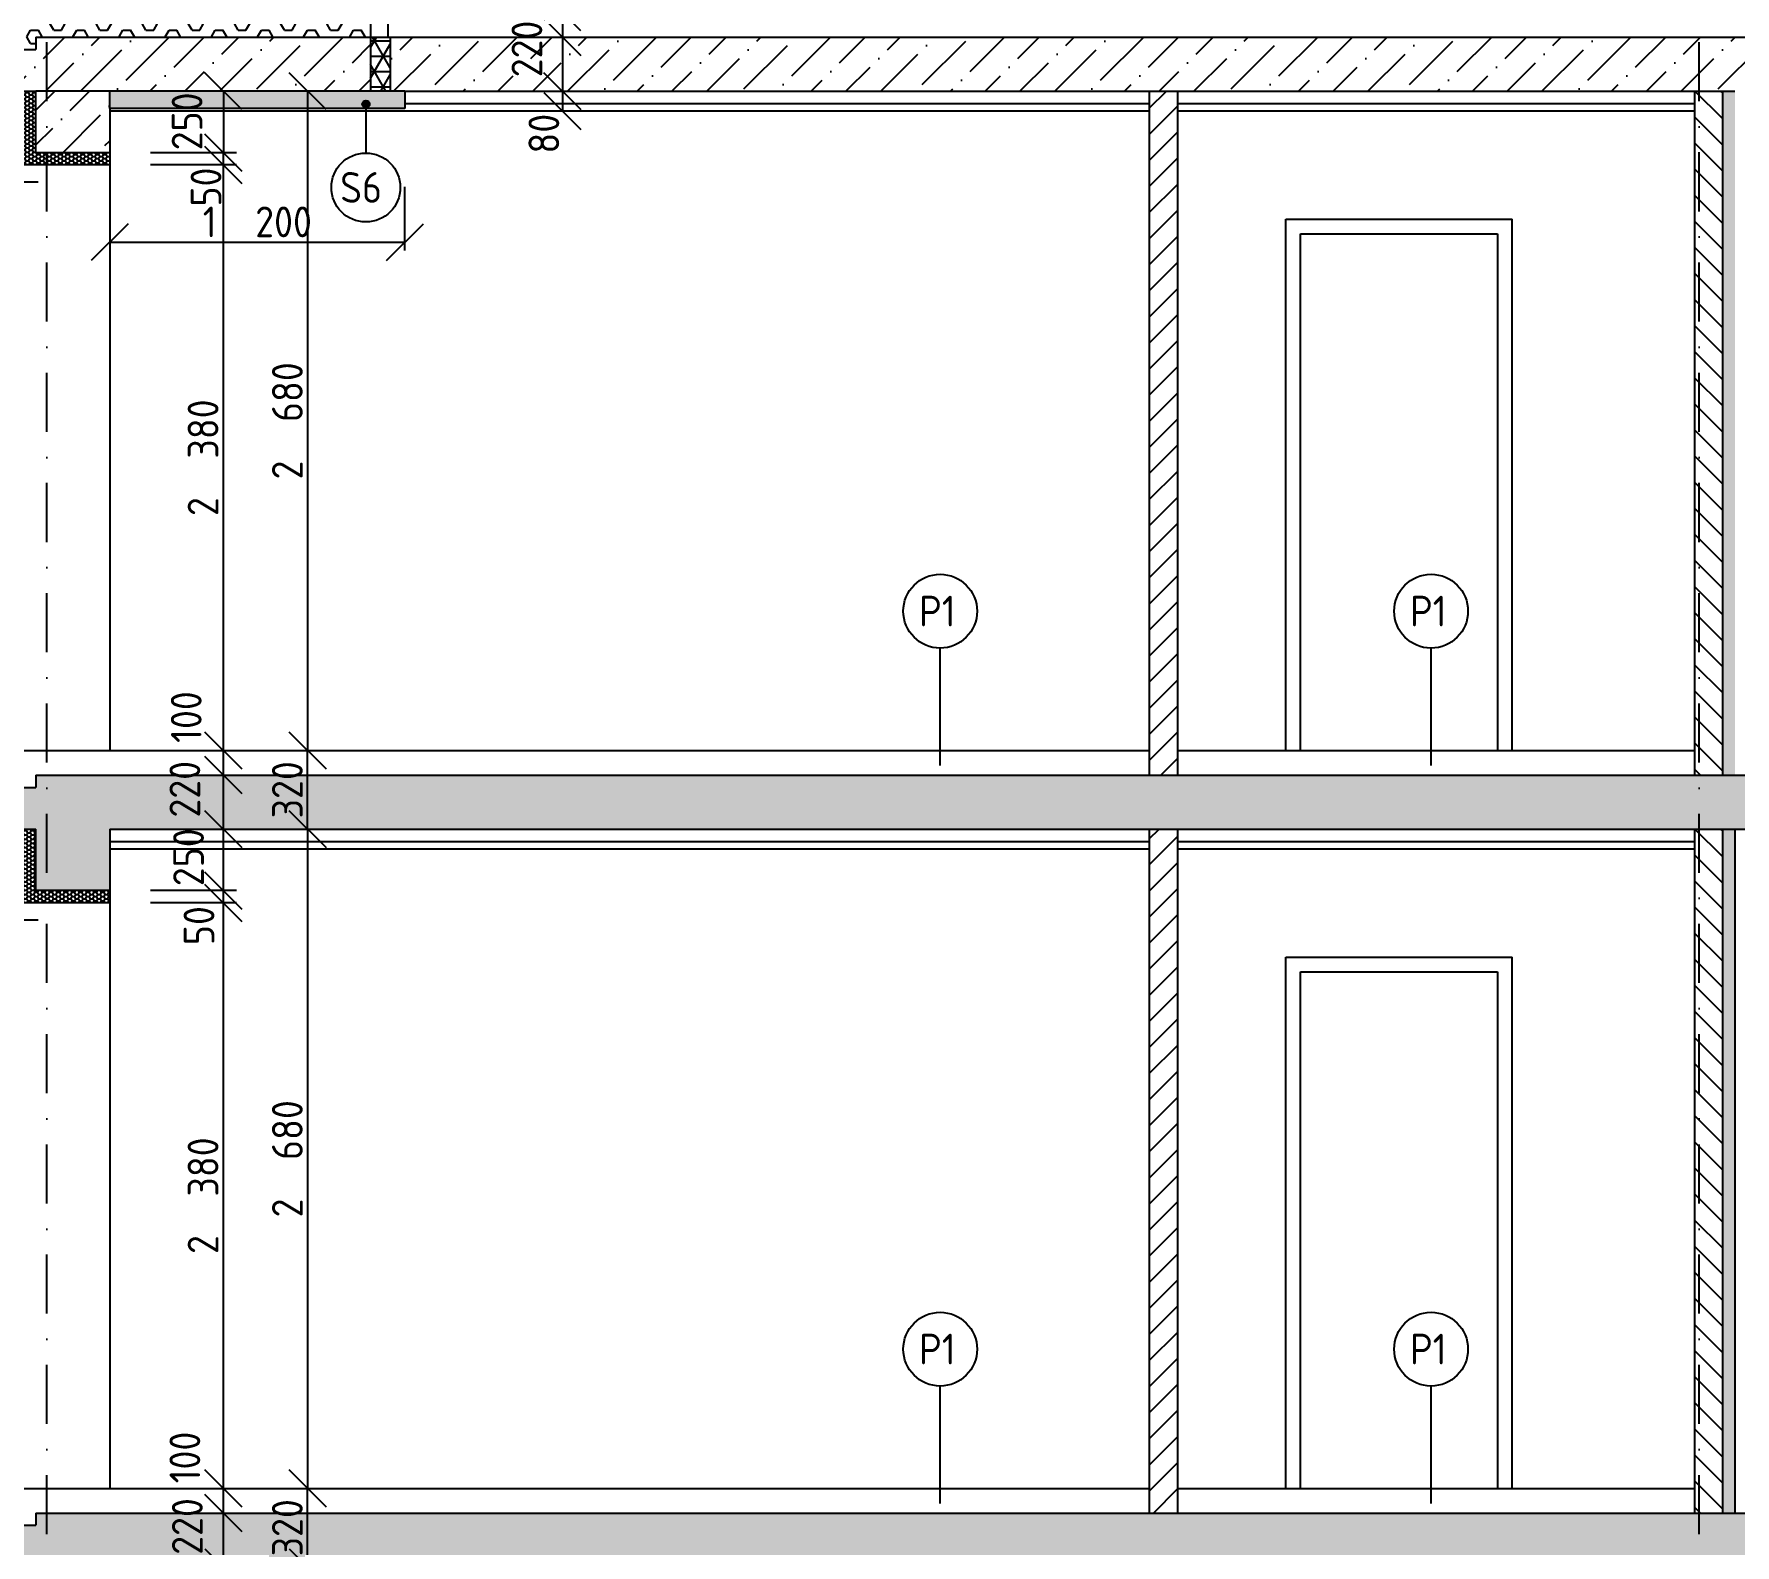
# Model space of a CAD drawing. Extents: x 3792242 to 5145247, y -1546315 to -1031918.
# Drawn here: x 3797215 to 3804128, y -1498990 to -1492848 of the extents above; entities that cross this region are included whole.
import ezdxf

# ---------------------------------------------------------------- set-up
doc = ezdxf.new("R2010")
doc.units = 0
doc.header["$MEASUREMENT"] = 0
doc.linetypes.add('BODKOCIARKOVANA_3', pattern=[5.6, 3, -1.3, 0, -1.3])
doc.layers.get('0').update_dxf_attribs({"linetype": 'CONTINUOUS'})
doc.layers.get('Defpoints').update_dxf_attribs({"color": 61, "linetype": 'CONTINUOUS'})
for name, color, linetype in [('DVERE', 45, 'CONTINUOUS'), ('KÓTY', 4, 'CONTINUOUS'), ('MÚRY', 1, 'CONTINUOUS'), ('OKNÁ', 143, 'CONTINUOUS'), ('osi', 253, 'CONTINUOUS'), ('TENKÁ', 7, 'CONTINUOUS'), ('ŠRAFY', 82, 'CONTINUOUS'), ('šrafy-múry', 8, 'CONTINUOUS')]:
    doc.layers.add(name, color=color, linetype=linetype)
doc.styles.add('STYLE1', font='isocp.shx')
doc.dimstyles.new('STANDARD-50', dxfattribs={"dimtxt": 125, "dimasz": 150, "dimexe": 10, "dimexo": 200, "dimgap": 20, "dimtad": 1, "dimdsep": 46, "dimlunit": 6, "dimtxsty": 'STYLE1', "dimblk1": 'OBLIQUE', "dimblk2": 'OBLIQUE', "dimsah": 1, "dimcen": 2.5, "dimse1": 1, "dimse2": 1, "dimadec": 0, "dimazin": 0, "dimtfac": 1, "dimtmove": 1, "dimatfit": 3, "dimldrblk": 'OBLIQUE', "dimfxl": 1, "dimtolj": 1, "dimtzin": 0, "dimarcsym": 0})
pattern_1 = [(45, (-469290.81, 4000), (-53.0330086, 53.0330086), [])]

# ---------------------------------------------------------------- blocks, each defined once
blk = doc.blocks.new('_OBLIQUE')
at = {"color": 0, "linetype": 'ByBlock'}
blk.add_line((-0.5, -0.5), (0.5, 0.5), dxfattribs=at)
blk = doc.blocks.new('*D33402')
at = {"layer": 'Defpoints', "color": 0}
for p in [(3798692.7, -1492760.3), (3798692.7, -1492860.3), (3799362.2, -1492860.3)]:
    blk.add_point(p, dxfattribs=at)
at = {"layer": 'KÓTY', "color": 0, "lineweight": -2, "ltscale": 0.25}
blk.add_line((3799362.2, -1492760.3), (3799362.2, -1492860.3), dxfattribs=at)
at = {"layer": 'KÓTY', "color": 0, "linetype": 'ByBlock', "lineweight": -2, "xscale": 150, "yscale": 150, "zscale": 150}
for p, rotation in [((3799362.2, -1492760.3), 90), ((3799362.2, -1492860.3), 270)]:
    blk.add_blockref('_OBLIQUE', p, dxfattribs=dict(at, rotation=rotation))
at = {"layer": 'KÓTY', "color": 0, "insert": (3799214.2, -1492634), "char_height": 125, "attachment_point": 5, "rotation": 90, "style": 'STYLE1'}
blk.add_mtext('\\A1;100', dxfattribs=at)
blk = doc.blocks.new('*D33403')
at = {"layer": 'Defpoints', "color": 0}
for p in [(3799362.2, -1492860.3), (3799362.2, -1493080.3), (3799362.2, -1493080.3)]:
    blk.add_point(p, dxfattribs=at)
at = {"layer": 'KÓTY', "color": 0, "lineweight": -2, "ltscale": 0.25}
blk.add_line((3799362.2, -1492860.3), (3799362.2, -1493080.3), dxfattribs=at)
at = {"layer": 'KÓTY', "color": 0, "linetype": 'ByBlock', "lineweight": -2, "xscale": 150, "yscale": 150, "zscale": 150}
for p, rotation in [((3799362.2, -1492860.3), 90), ((3799362.2, -1493080.3), 270)]:
    blk.add_blockref('_OBLIQUE', p, dxfattribs=dict(at, rotation=rotation))
at = {"layer": 'KÓTY', "color": 0, "insert": (3799218.2, -1492908.5), "char_height": 125, "attachment_point": 5, "rotation": 90, "style": 'STYLE1'}
blk.add_mtext('\\A1;220', dxfattribs=at)
blk = doc.blocks.new('*D33404')
at = {"layer": 'Defpoints', "color": 0}
for p in [(3799362.2, -1493080.3), (3799362.2, -1493160.3), (3799362.2, -1493160.3)]:
    blk.add_point(p, dxfattribs=at)
at = {"layer": 'KÓTY', "color": 0, "lineweight": -2, "ltscale": 0.25}
blk.add_line((3799362.2, -1493080.3), (3799362.2, -1493160.3), dxfattribs=at)
at = {"layer": 'KÓTY', "color": 0, "linetype": 'ByBlock', "lineweight": -2, "xscale": 150, "yscale": 150, "zscale": 150}
for p, rotation in [((3799362.2, -1493080.3), 90), ((3799362.2, -1493160.3), 270)]:
    blk.add_blockref('_OBLIQUE', p, dxfattribs=dict(at, rotation=rotation))
at = {"layer": 'KÓTY', "color": 0, "insert": (3799287.2, -1493253), "char_height": 125, "attachment_point": 5, "rotation": 90, "style": 'STYLE1'}
blk.add_mtext('\\A1;80', dxfattribs=at)
blk = doc.blocks.new('*D33408')
at = {"layer": 'Defpoints', "color": 0}
for p in [(3797522.7, -1498860.3), (3797984.7, -1498860.3), (3797522.7, -1499080.3)]:
    blk.add_point(p, dxfattribs=at)
at = {"layer": 'KÓTY', "color": 0, "lineweight": -2, "ltscale": 0.25}
blk.add_line((3797984.7, -1499080.3), (3797984.7, -1498860.3), dxfattribs=at)
at = {"layer": 'KÓTY', "color": 0, "linetype": 'ByBlock', "lineweight": -2, "xscale": 150, "yscale": 150, "zscale": 150}
for p, rotation in [((3797984.7, -1498860.3), 90), ((3797984.7, -1499080.3), 270)]:
    blk.add_blockref('_OBLIQUE', p, dxfattribs=dict(at, rotation=rotation))
at = {"layer": 'KÓTY', "color": 0, "insert": (3797838.2, -1498915), "char_height": 125, "attachment_point": 5, "rotation": 90, "style": 'STYLE1'}
blk.add_mtext('\\A1;220', dxfattribs=at)
blk = doc.blocks.new('*D33409')
at = {"layer": 'Defpoints', "color": 0}
for p in [(3797522.7, -1498760.3), (3797984.7, -1498760.3), (3797522.7, -1498860.3)]:
    blk.add_point(p, dxfattribs=at)
at = {"layer": 'KÓTY', "color": 0, "lineweight": -2, "ltscale": 0.25}
blk.add_line((3797984.7, -1498860.3), (3797984.7, -1498760.3), dxfattribs=at)
at = {"layer": 'KÓTY', "color": 0, "linetype": 'ByBlock', "lineweight": -2, "xscale": 150, "yscale": 150, "zscale": 150}
for p, rotation in [((3797984.7, -1498760.3), 90), ((3797984.7, -1498860.3), 270)]:
    blk.add_blockref('_OBLIQUE', p, dxfattribs=dict(at, rotation=rotation))
at = {"layer": 'KÓTY', "color": 0, "insert": (3797828.2, -1498634.5), "char_height": 125, "attachment_point": 5, "rotation": 90, "style": 'STYLE1'}
blk.add_mtext('\\A1;100', dxfattribs=at)
blk = doc.blocks.new('*D33410')
at = {"layer": 'Defpoints', "color": 0}
for p in [(3797522.7, -1496380.3), (3797984.7, -1496380.3), (3797522.7, -1498760.3)]:
    blk.add_point(p, dxfattribs=at)
at = {"layer": 'KÓTY', "color": 0, "lineweight": -2, "ltscale": 0.25}
blk.add_line((3797984.7, -1498760.3), (3797984.7, -1496380.3), dxfattribs=at)
at = {"layer": 'KÓTY', "color": 0, "linetype": 'ByBlock', "lineweight": -2, "xscale": 150, "yscale": 150, "zscale": 150}
for p, rotation in [((3797984.7, -1496380.3), 90), ((3797984.7, -1498760.3), 270)]:
    blk.add_blockref('_OBLIQUE', p, dxfattribs=dict(at, rotation=rotation))
at = {"layer": 'KÓTY', "color": 0, "insert": (3797902.2, -1497570.3), "char_height": 125, "attachment_point": 5, "rotation": 90, "style": 'STYLE1'}
blk.add_mtext('\\A1;2ﾠ380', dxfattribs=at)
blk = doc.blocks.new('*D33411')
at = {"layer": 'Defpoints', "color": 0}
for p in [(3797522.7, -1496330.3), (3797984.7, -1496330.3), (3797522.7, -1496380.3)]:
    blk.add_point(p, dxfattribs=at)
at = {"layer": 'KÓTY', "color": 0, "lineweight": -2, "ltscale": 0.25}
blk.add_line((3797984.7, -1496380.3), (3797984.7, -1496330.3), dxfattribs=at)
at = {"layer": 'KÓTY', "color": 0, "linetype": 'ByBlock', "lineweight": -2, "xscale": 150, "yscale": 150, "zscale": 150}
for p, rotation in [((3797984.7, -1496330.3), 90), ((3797984.7, -1496380.3), 270)]:
    blk.add_blockref('_OBLIQUE', p, dxfattribs=dict(at, rotation=rotation))
at = {"layer": 'KÓTY', "color": 0, "insert": (3797885.7, -1496472.5), "char_height": 125, "attachment_point": 5, "rotation": 90, "style": 'STYLE1'}
blk.add_mtext('\\A1;50', dxfattribs=at)
blk = doc.blocks.new('*D33412')
at = {"layer": 'Defpoints', "color": 0}
for p in [(3797522.7, -1496080.3), (3797984.7, -1496080.3), (3797522.7, -1496330.3)]:
    blk.add_point(p, dxfattribs=at)
at = {"layer": 'KÓTY', "color": 0, "lineweight": -2, "ltscale": 0.25}
blk.add_line((3797984.7, -1496330.3), (3797984.7, -1496080.3), dxfattribs=at)
at = {"layer": 'KÓTY', "color": 0, "linetype": 'ByBlock', "lineweight": -2, "xscale": 150, "yscale": 150, "zscale": 150}
for p, rotation in [((3797984.7, -1496080.3), 90), ((3797984.7, -1496330.3), 270)]:
    blk.add_blockref('_OBLIQUE', p, dxfattribs=dict(at, rotation=rotation))
at = {"layer": 'KÓTY', "color": 0, "insert": (3797843.2, -1496194.5), "char_height": 125, "attachment_point": 5, "rotation": 90, "style": 'STYLE1'}
blk.add_mtext('\\A1;250', dxfattribs=at)
blk = doc.blocks.new('*D33413')
at = {"layer": 'Defpoints', "color": 0}
for p in [(3797522.7, -1495860.3), (3797984.7, -1495860.3), (3797522.7, -1496080.3)]:
    blk.add_point(p, dxfattribs=at)
at = {"layer": 'KÓTY', "color": 0, "lineweight": -2, "ltscale": 0.25}
blk.add_line((3797984.7, -1496080.3), (3797984.7, -1495860.3), dxfattribs=at)
at = {"layer": 'KÓTY', "color": 0, "linetype": 'ByBlock', "lineweight": -2, "xscale": 150, "yscale": 150, "zscale": 150}
for p, rotation in [((3797984.7, -1495860.3), 90), ((3797984.7, -1496080.3), 270)]:
    blk.add_blockref('_OBLIQUE', p, dxfattribs=dict(at, rotation=rotation))
at = {"layer": 'KÓTY', "color": 0, "insert": (3797828.2, -1495918), "char_height": 125, "attachment_point": 5, "rotation": 90, "style": 'STYLE1'}
blk.add_mtext('\\A1;220', dxfattribs=at)
blk = doc.blocks.new('*D33414')
at = {"layer": 'Defpoints', "color": 0}
for p in [(3797522.7, -1495760.3), (3797984.7, -1495760.3), (3797522.7, -1495860.3)]:
    blk.add_point(p, dxfattribs=at)
at = {"layer": 'KÓTY', "color": 0, "lineweight": -2, "ltscale": 0.25}
blk.add_line((3797984.7, -1495860.3), (3797984.7, -1495760.3), dxfattribs=at)
at = {"layer": 'KÓTY', "color": 0, "linetype": 'ByBlock', "lineweight": -2, "xscale": 150, "yscale": 150, "zscale": 150}
for p, rotation in [((3797984.7, -1495760.3), 90), ((3797984.7, -1495860.3), 270)]:
    blk.add_blockref('_OBLIQUE', p, dxfattribs=dict(at, rotation=rotation))
at = {"layer": 'KÓTY', "color": 0, "insert": (3797833.7, -1495624.5), "char_height": 125, "attachment_point": 5, "rotation": 90, "style": 'STYLE1'}
blk.add_mtext('\\A1;100', dxfattribs=at)
blk = doc.blocks.new('*D33415')
at = {"layer": 'Defpoints', "color": 0}
for p in [(3797522.7, -1493380.3), (3797984.7, -1493380.3), (3797522.7, -1495760.3)]:
    blk.add_point(p, dxfattribs=at)
at = {"layer": 'KÓTY', "color": 0, "lineweight": -2, "ltscale": 0.25}
blk.add_line((3797984.7, -1495760.3), (3797984.7, -1493380.3), dxfattribs=at)
at = {"layer": 'KÓTY', "color": 0, "linetype": 'ByBlock', "lineweight": -2, "xscale": 150, "yscale": 150, "zscale": 150}
for p, rotation in [((3797984.7, -1493380.3), 90), ((3797984.7, -1495760.3), 270)]:
    blk.add_blockref('_OBLIQUE', p, dxfattribs=dict(at, rotation=rotation))
at = {"layer": 'KÓTY', "color": 0, "insert": (3797902.2, -1494570.3), "char_height": 125, "attachment_point": 5, "rotation": 90, "style": 'STYLE1'}
blk.add_mtext('\\A1;2ﾠ380', dxfattribs=at)
blk = doc.blocks.new('*D33416')
at = {"layer": 'Defpoints', "color": 0}
for p in [(3797522.7, -1493330.3), (3797984.7, -1493330.3), (3797522.7, -1493380.3)]:
    blk.add_point(p, dxfattribs=at)
at = {"layer": 'KÓTY', "color": 0, "lineweight": -2, "ltscale": 0.25}
blk.add_line((3797984.7, -1493380.3), (3797984.7, -1493330.3), dxfattribs=at)
at = {"layer": 'KÓTY', "color": 0, "linetype": 'ByBlock', "lineweight": -2, "xscale": 150, "yscale": 150, "zscale": 150}
for p, rotation in [((3797984.7, -1493330.3), 90), ((3797984.7, -1493380.3), 270)]:
    blk.add_blockref('_OBLIQUE', p, dxfattribs=dict(at, rotation=rotation))
at = {"layer": 'KÓTY', "color": 0, "insert": (3797914.2, -1493470), "char_height": 125, "attachment_point": 5, "rotation": 90, "style": 'STYLE1'}
blk.add_mtext('\\A1;50', dxfattribs=at)
blk = doc.blocks.new('*D33417')
at = {"layer": 'Defpoints', "color": 0}
for p in [(3797522.7, -1493080.3), (3797522.7, -1493330.3), (3797984.7, -1493330.3)]:
    blk.add_point(p, dxfattribs=at)
at = {"layer": 'KÓTY', "color": 0, "lineweight": -2, "ltscale": 0.25}
blk.add_line((3797984.7, -1493080.3), (3797984.7, -1493330.3), dxfattribs=at)
at = {"layer": 'KÓTY', "color": 0, "linetype": 'ByBlock', "lineweight": -2, "xscale": 150, "yscale": 150, "zscale": 150}
for p, rotation in [((3797984.7, -1493080.3), 90), ((3797984.7, -1493330.3), 270)]:
    blk.add_blockref('_OBLIQUE', p, dxfattribs=dict(at, rotation=rotation))
at = {"layer": 'KÓTY', "color": 0, "insert": (3797837.2, -1493203), "char_height": 125, "attachment_point": 5, "rotation": 90, "style": 'STYLE1'}
blk.add_mtext('\\A1;250', dxfattribs=at)
blk = doc.blocks.new('*D33424')
at = {"layer": 'Defpoints', "color": 0}
for p in [(3798327.2, -1498760.3), (3798327.2, -1498760.3), (3798327.2, -1499080.3)]:
    blk.add_point(p, dxfattribs=at)
at = {"layer": 'KÓTY', "color": 0, "lineweight": -2, "ltscale": 0.25}
blk.add_line((3798327.2, -1499080.3), (3798327.2, -1498760.3), dxfattribs=at)
at = {"layer": 'KÓTY', "color": 0, "linetype": 'ByBlock', "lineweight": -2, "xscale": 150, "yscale": 150, "zscale": 150}
for p, rotation in [((3798327.2, -1498760.3), 90), ((3798327.2, -1499080.3), 270)]:
    blk.add_blockref('_OBLIQUE', p, dxfattribs=dict(at, rotation=rotation))
at = {"layer": 'KÓTY', "color": 0, "insert": (3798244.7, -1498920.3), "char_height": 125, "attachment_point": 5, "rotation": 90, "style": 'STYLE1'}
blk.add_mtext('\\A1;320', dxfattribs=at)
blk = doc.blocks.new('*D33425')
at = {"layer": 'Defpoints', "color": 0}
for p in [(3797984.7, -1496080.3), (3797984.7, -1498760.3), (3798327.2, -1498760.3)]:
    blk.add_point(p, dxfattribs=at)
at = {"layer": 'KÓTY', "color": 0, "lineweight": -2, "ltscale": 0.25}
blk.add_line((3798327.2, -1496080.3), (3798327.2, -1498760.3), dxfattribs=at)
at = {"layer": 'KÓTY', "color": 0, "linetype": 'ByBlock', "lineweight": -2, "xscale": 150, "yscale": 150, "zscale": 150}
for p, rotation in [((3798327.2, -1496080.3), 90), ((3798327.2, -1498760.3), 270)]:
    blk.add_blockref('_OBLIQUE', p, dxfattribs=dict(at, rotation=rotation))
at = {"layer": 'KÓTY', "color": 0, "insert": (3798244.7, -1497420.3), "char_height": 125, "attachment_point": 5, "rotation": 90, "style": 'STYLE1'}
blk.add_mtext('\\A1;2ﾠ680', dxfattribs=at)
blk = doc.blocks.new('*D33426')
at = {"layer": 'Defpoints', "color": 0}
for p in [(3798327.2, -1495760.3), (3798327.2, -1495760.3), (3798327.2, -1496080.3)]:
    blk.add_point(p, dxfattribs=at)
at = {"layer": 'KÓTY', "color": 0, "lineweight": -2, "ltscale": 0.25}
blk.add_line((3798327.2, -1496080.3), (3798327.2, -1495760.3), dxfattribs=at)
at = {"layer": 'KÓTY', "color": 0, "linetype": 'ByBlock', "lineweight": -2, "xscale": 150, "yscale": 150, "zscale": 150}
for p, rotation in [((3798327.2, -1495760.3), 90), ((3798327.2, -1496080.3), 270)]:
    blk.add_blockref('_OBLIQUE', p, dxfattribs=dict(at, rotation=rotation))
at = {"layer": 'KÓTY', "color": 0, "insert": (3798244.7, -1495920.3), "char_height": 125, "attachment_point": 5, "rotation": 90, "style": 'STYLE1'}
blk.add_mtext('\\A1;320', dxfattribs=at)
blk = doc.blocks.new('*D33427')
at = {"layer": 'Defpoints', "color": 0}
for p in [(3797984.7, -1493080.3), (3797984.7, -1495760.3), (3798327.2, -1495760.3)]:
    blk.add_point(p, dxfattribs=at)
at = {"layer": 'KÓTY', "color": 0, "lineweight": -2, "ltscale": 0.25}
blk.add_line((3798327.2, -1493080.3), (3798327.2, -1495760.3), dxfattribs=at)
at = {"layer": 'KÓTY', "color": 0, "linetype": 'ByBlock', "lineweight": -2, "xscale": 150, "yscale": 150, "zscale": 150}
for p, rotation in [((3798327.2, -1493080.3), 90), ((3798327.2, -1495760.3), 270)]:
    blk.add_blockref('_OBLIQUE', p, dxfattribs=dict(at, rotation=rotation))
at = {"layer": 'KÓTY', "color": 0, "insert": (3798244.7, -1494420.3), "char_height": 125, "attachment_point": 5, "rotation": 90, "style": 'STYLE1'}
blk.add_mtext('\\A1;2ﾠ680', dxfattribs=at)
blk = doc.blocks.new('*D49148')
at = {"layer": 'Defpoints', "color": 0}
for p in [(3797522.7, -1493150.3), (3798722.7, -1493130.3), (3798722.7, -1493694)]:
    blk.add_point(p, dxfattribs=at)
at = {"layer": 'KÓTY', "color": 0, "lineweight": -2, "ltscale": 0.25}
blk.add_line((3797522.7, -1493694), (3798722.7, -1493694), dxfattribs=at)
at = {"layer": 'KÓTY', "color": 0, "linetype": 'ByBlock', "lineweight": -2, "xscale": 150, "yscale": 150, "zscale": 150, "rotation": 180}
blk.add_blockref('_OBLIQUE', (3797522.7, -1493694), dxfattribs=at)
at = {"layer": 'KÓTY', "color": 0, "linetype": 'ByBlock', "lineweight": -2, "xscale": 150, "yscale": 150, "zscale": 150}
blk.add_blockref('_OBLIQUE', (3798722.7, -1493694), dxfattribs=at)
at = {"layer": 'KÓTY', "color": 0, "insert": (3798122.7, -1493611.5), "char_height": 125, "attachment_point": 5, "style": 'STYLE1'}
blk.add_mtext('\\A1;1ﾠ200', dxfattribs=at)

msp = doc.modelspace()

# ---------------------------------------------------------------- hatches: boundary and pattern name
at = {"layer": 'TENKÁ'}
h = msp.add_hatch(color=256, dxfattribs=at)
h.dxf.hatch_style = 1
h.paths.add_polyline_path([(3798564.193, -1493118, 2.41421356), (3798579.193, -1493133, 0.41421356)])
at = {"layer": 'ŠRAFY'}
h = msp.add_hatch(dxfattribs=at)
h.set_pattern_fill('HEX', color=256, scale=250)
h.set_pattern_definition([(0, (-605392.31, 16000), (0, 54.12658774), [31.25, -62.5]), (120, (-605392.31, 16000), (-46.875, -27.06329387), [31.25, -62.5]), (60, (-605361.06, 16000), (-46.875, 27.06329387), [31.25, -62.5])])
h.paths.add_polyline_path([(3797222.693, -1492860.27), (3798582.693, -1492860.27), (3798582.693, -1492772.64), (3796951.193, -1492805.27), (3796951.193, -1492860.27), (3796814.193, -1492860.27), (3796814.193, -1492805.27), (3795702.693, -1492783.04), (3795702.693, -1492860.27), (3795752.693, -1492860.27), (3795752.693, -1492910.27), (3797222.693, -1492910.27)])
h = msp.add_hatch(dxfattribs=at)
h.set_pattern_fill('NET3', color=256, scale=500)
h.set_pattern_definition([(0, (-603408.31, 13000), (0, 62.5), []), (60, (-603408.31, 13000), (-54.1265877, 31.25), []), (120, (-603408.31, 13000), (-54.1265877, -31.25), [])])
h.paths.add_polyline_path([(3798652.693, -1492860.27), (3798582.693, -1492860.27), (3798582.693, -1492910.27), (3798582.693, -1493080.27), (3798662.693, -1493080.27), (3798662.693, -1492860.27)])
h = msp.add_hatch(dxfattribs=at)
h.set_pattern_fill('HONEY', color=256, scale=80)
h.set_pattern_definition([(0, (-651982.307, 7000), (15, 8.660254038), [10, -20]), (120, (-651982.307, 7000), (-15, 8.660254038), [10, -20]), (60, (-651982.307, 7000), (9e-15, 17.320508076), [-20, 10])])
h.paths.add_polyline_path([(3797222.693, -1493080.27), (3797222.693, -1493330.27), (3797222.693, -1493380.27), (3797212.693, -1493380.27), (3797142.693, -1493380.27), (3797142.693, -1493170.27), (3797142.693, -1493150.27), (3797142.693, -1493080.27)])
h = msp.add_hatch(dxfattribs=at)
h.set_pattern_fill('HONEY', color=256, scale=80)
h.set_pattern_definition([(0, (-651982.307, 7000), (15, 8.660254038), [10, -20]), (120, (-651982.307, 7000), (-15, 8.660254038), [10, -20]), (60, (-651982.307, 7000), (1e-14, 17.320508076), [-20, 10])])
h.paths.add_polyline_path([(3798722.693, -1493150.27), (3798722.693, -1493080.27), (3797522.693, -1493080.27), (3797522.693, -1493150.27)])
at = {"layer": 'ŠRAFY', "ltscale": 0.25}
h = msp.add_hatch(dxfattribs=at)
h.set_pattern_fill('ANSI31', color=256, scale=600, style=0)
h.set_pattern_definition(pattern_1)
h.paths.add_polyline_path([(3801862.693, -1495860.27), (3801862.693, -1495760.27), (3801862.693, -1493080.27), (3801747.693, -1493080.27), (3801747.693, -1495760.27), (3801747.693, -1495860.27)])
h = msp.add_hatch(dxfattribs=at)
h.set_pattern_fill('ANSI31', color=256, scale=600, angle=90, style=0)
h.set_pattern_definition([(135, (-3045115.49, 235662.926), (-53.0330086, -53.0330086), [])])
h.paths.add_polyline_path([(3803962.693, -1493080.27), (3803962.693, -1495760.27), (3803962.693, -1495860.27), (3804077.693, -1495860.27), (3804077.693, -1493080.27)])
at = {"layer": 'ŠRAFY'}
h = msp.add_hatch(dxfattribs=at)
h.set_pattern_fill('DOTS', color=256, scale=250, angle=90)
h.set_pattern_definition([(90, (-140202.307, 13000), (-15.625, 7.8125), [0, -15.625])])
h.paths.add_polyline_path([(3804127.693, -1493080.27), (3804077.693, -1493080.27), (3804077.693, -1495860.27), (3804127.693, -1495860.27), (3804127.693, -1495760.27)])
h = msp.add_hatch(dxfattribs=at)
h.set_pattern_fill('HONEY', color=256, scale=80)
h.set_pattern_definition([(0, (-651982.307, 7000), (15, 8.660254038), [10, -20]), (120, (-651982.307, 7000), (-15, 8.660254038), [10, -20]), (60, (-651982.307, 7000), (3e-15, 17.320508076), [-20, 10])])
h.paths.add_polyline_path([(3797522.693, -1493330.27), (3797502.693, -1493330.27), (3797432.693, -1493330.27), (3797362.693, -1493330.27), (3797292.693, -1493330.27), (3797222.693, -1493330.27), (3797222.693, -1493380.27), (3797292.693, -1493380.27), (3797522.693, -1493380.27)])
h = msp.add_hatch(dxfattribs=at)
h.set_pattern_fill('HONEY', color=256, scale=80)
h.set_pattern_definition([(0, (-648870.307, 4000), (15, 8.660254038), [10, -20]), (120, (-648870.307, 4000), (-15, 8.660254038), [10, -20]), (60, (-648870.307, 4000), (9e-15, 17.320508076), [-20, 10])])
h.paths.add_polyline_path([(3797222.693, -1496080.27), (3797222.693, -1496330.27), (3797222.693, -1496380.27), (3797212.693, -1496380.27), (3797142.693, -1496380.27), (3797142.693, -1496170.27), (3797142.693, -1496150.27), (3797142.693, -1496080.27)])
at = {"layer": 'ŠRAFY', "ltscale": 0.25}
h = msp.add_hatch(dxfattribs=at)
h.set_pattern_fill('ANSI31', color=256, scale=600, style=0)
h.set_pattern_definition(pattern_1)
h.paths.add_polyline_path([(3801862.693, -1498860.27), (3801862.693, -1498760.27), (3801862.693, -1496080.27), (3801747.693, -1496080.27), (3801747.693, -1498760.27), (3801747.693, -1498860.27)])
h = msp.add_hatch(dxfattribs=at)
h.set_pattern_fill('ANSI31', color=256, scale=600, angle=90, style=0)
h.set_pattern_definition([(135, (-3045115.49, 232662.926), (-53.0330086, -53.0330086), [])])
h.paths.add_polyline_path([(3803962.693, -1496080.27), (3803962.693, -1498760.27), (3803962.693, -1498860.27), (3804077.693, -1498860.27), (3804077.693, -1496080.27)])
at = {"layer": 'ŠRAFY'}
h = msp.add_hatch(dxfattribs=at)
h.set_pattern_fill('DOTS', color=256, scale=250, angle=90)
h.set_pattern_definition([(90, (-140202.307, 10000), (-15.625, 7.8125), [0, -15.625])])
h.paths.add_polyline_path([(3804127.693, -1496080.27), (3804077.693, -1496080.27), (3804077.693, -1498860.27), (3804127.693, -1498860.27), (3804127.693, -1498760.27)])
h = msp.add_hatch(dxfattribs=at)
h.set_pattern_fill('HONEY', color=256, scale=80)
h.set_pattern_definition([(0, (-648870.307, 4000), (15, 8.660254038), [10, -20]), (120, (-648870.307, 4000), (-15, 8.660254038), [10, -20]), (60, (-648870.307, 4000), (3e-15, 17.320508076), [-20, 10])])
h.paths.add_polyline_path([(3797522.693, -1496330.27), (3797502.693, -1496330.27), (3797432.693, -1496330.27), (3797362.693, -1496330.27), (3797292.693, -1496330.27), (3797222.693, -1496330.27), (3797222.693, -1496380.27), (3797292.693, -1496380.27), (3797522.693, -1496380.27)])
at = {"layer": 'šrafy-múry'}
h = msp.add_hatch(dxfattribs=at)
h.set_pattern_fill('ANSI36', color=253, scale=800, angle=180)
h.set_pattern_definition([(45, (-120860.31, 39883.5), (53.0330086, 194.4543648), [250, -50, 0, -50])])
h.paths.add_polyline_path([(3797222.693, -1492860.27), (3797222.693, -1492910.27), (3795702.693, -1492910.27), (3795652.693, -1492910.27), (3795632.693, -1492910.27), (3795632.693, -1493080.27), (3796982.693, -1493080.27), (3797142.693, -1493080.27), (3797222.693, -1493080.27), (3797522.693, -1493080.27), (3798582.693, -1493080.27), (3798582.693, -1492910.27), (3798582.693, -1492860.27)])
h = msp.add_hatch(dxfattribs=at)
h.set_pattern_fill('ANSI36', color=253, scale=800, angle=180)
h.set_pattern_definition([(45, (-120860.31, 39883.5), (53.0330086, 194.4543648), [250, -50, 0, -50])])
h.paths.add_polyline_path([(3798662.693, -1493080.27), (3798722.693, -1493080.27), (3802757.693, -1493080.27), (3802897.693, -1493080.27), (3805447.693, -1493080.27), (3805562.693, -1493080.27), (3810442.693, -1493080.27), (3810442.693, -1493330.27), (3810782.693, -1493330.27), (3810782.693, -1492860.27), (3810442.693, -1492860.27), (3805562.693, -1492860.27), (3805447.693, -1492860.27), (3801782.693, -1492860.27), (3801667.693, -1492860.27), (3798662.693, -1492860.27), (3798662.693, -1492910.27)])
h = msp.add_hatch(dxfattribs=at)
h.set_pattern_fill('ANSI36', color=253, scale=800, angle=180)
h.set_pattern_definition([(45, (-157592.31, 39883.5), (53.0330086, 194.4543648), [250, -50, 0, -50])])
h.paths.add_polyline_path([(3797222.693, -1493330.27), (3797222.693, -1493080.27), (3797522.693, -1493080.27), (3797522.693, -1493330.27)])
h = msp.add_hatch(dxfattribs=at)
h.set_pattern_fill('ANSI36', color=253, scale=800, angle=180)
h.set_pattern_definition([(45, (-120860.31, 39883.5), (53.0330086, 194.4543648), [250, -50, 0, -50])])
h.paths.add_polyline_path([(3795652.693, -1495910.27), (3795632.693, -1495910.27), (3795632.693, -1496080.27), (3796982.693, -1496080.27), (3797142.693, -1496080.27), (3797222.693, -1496080.27), (3797222.693, -1496330.27), (3797522.693, -1496330.27), (3797522.693, -1496080.27), (3802757.693, -1496080.27), (3802897.693, -1496080.27), (3805447.693, -1496080.27), (3805562.693, -1496080.27), (3810442.693, -1496080.27), (3810442.693, -1496330.27), (3810782.693, -1496330.27), (3810782.693, -1495860.27), (3810442.693, -1495860.27), (3805562.693, -1495860.27), (3805447.693, -1495860.27), (3802897.693, -1495860.27), (3802757.693, -1495860.27), (3797222.693, -1495860.27), (3797222.693, -1495910.27), (3797212.693, -1495910.27), (3797142.693, -1495910.27), (3795702.693, -1495910.27)])
h = msp.add_hatch(dxfattribs=at)
h.set_pattern_fill('ANSI36', color=253, scale=800, angle=180)
h.set_pattern_definition([(45, (-120860.31, 36883.5), (53.0330086, 194.4543648), [250, -50, 0, -50])])
h.paths.add_polyline_path([(3795652.693, -1498910.27), (3795632.693, -1498910.27), (3795632.693, -1499080.27), (3796982.693, -1499080.27), (3797142.693, -1499080.27), (3797222.693, -1499080.27), (3797222.693, -1499330.27), (3797522.693, -1499330.27), (3797522.693, -1499080.27), (3802757.693, -1499080.27), (3802897.693, -1499080.27), (3805447.693, -1499080.27), (3805562.693, -1499080.27), (3810442.693, -1499080.27), (3810442.693, -1499330.27), (3810782.693, -1499330.27), (3810782.693, -1498860.27), (3810442.693, -1498860.27), (3805562.693, -1498860.27), (3805447.693, -1498860.27), (3802897.693, -1498860.27), (3802757.693, -1498860.27), (3797222.693, -1498860.27), (3797222.693, -1498910.27), (3797212.693, -1498910.27), (3797142.693, -1498910.27), (3795702.693, -1498910.27)])

# ---------------------------------------------------------------- linework, layer by layer
at = {"layer": 'DVERE'}
for p, q in [((3802302.693, -1495760.27), (3802302.693, -1493600.27)), ((3802302.693, -1493600.27), (3803222.693, -1493600.27)), ((3803222.693, -1495760.27), (3803222.693, -1493600.27)), ((3802362.693, -1495760.27), (3802362.693, -1493660.27)), ((3802362.693, -1493660.27), (3803162.693, -1493660.27)), ((3803162.693, -1493660.27), (3803162.693, -1495760.27)), ((3802302.693, -1498760.27), (3802302.693, -1496600.27)), ((3802302.693, -1496600.27), (3803222.693, -1496600.27)), ((3803222.693, -1498760.27), (3803222.693, -1496600.27)), ((3802362.693, -1498760.27), (3802362.693, -1496660.27)), ((3802362.693, -1496660.27), (3803162.693, -1496660.27)), ((3803162.693, -1496660.27), (3803162.693, -1498760.27))]:
    msp.add_line(p, q, dxfattribs=at)
at = {"layer": 'KÓTY', "ltscale": 0.25}
for p, q in [((3798038.096, -1493330.27), (3797688.096, -1493330.27)), ((3798038.096, -1493380.27), (3797688.096, -1493380.27)), ((3798722.693, -1493728.5), (3798722.693, -1493469.5)), ((3798038.096, -1496330.27), (3797688.096, -1496330.27)), ((3798038.096, -1496380.27), (3797688.096, -1496380.27))]:
    msp.add_line(p, q, dxfattribs=at)
at = {"layer": 'MÚRY'}
for p, q in [((3798722.693, -1493080.27), (3801747.693, -1493080.27)), ((3798722.693, -1493080.27), (3798722.693, -1493150.27)), ((3801747.693, -1493080.27), (3801747.693, -1495760.27)), ((3801862.693, -1493080.27), (3803962.693, -1493080.27)), ((3801862.693, -1493080.27), (3801862.693, -1495760.27)), ((3803962.693, -1493080.27), (3803962.693, -1495760.27)), ((3797522.693, -1493150.27), (3797522.693, -1493380.27)), ((3798722.693, -1493150.27), (3797522.693, -1493150.27)), ((3797522.693, -1493380.27), (3796982.693, -1493380.27)), ((3797142.693, -1495760.27), (3801747.693, -1495760.27)), ((3801862.693, -1495760.27), (3803962.693, -1495760.27)), ((3797522.693, -1496080.27), (3801747.693, -1496080.27)), ((3797522.693, -1496080.27), (3797522.693, -1496380.27)), ((3801747.693, -1496080.27), (3801747.693, -1498760.27)), ((3801862.693, -1496080.27), (3803962.693, -1496080.27)), ((3801862.693, -1496080.27), (3801862.693, -1498760.27)), ((3803962.693, -1496080.27), (3803962.693, -1498760.27)), ((3804127.693, -1496080.27), (3805827.693, -1496080.27)), ((3804127.693, -1496080.27), (3804127.693, -1498760.27)), ((3797522.693, -1496380.27), (3796982.693, -1496380.27)), ((3797142.693, -1498760.27), (3801747.693, -1498760.27)), ((3801862.693, -1498760.27), (3803962.693, -1498760.27))]:
    msp.add_line(p, q, dxfattribs=at)
at = {"layer": 'OKNÁ', "ltscale": 0.25}
for p, q in [((3798564.193, -1493133), (3798564.193, -1493331.661)), ((3797232.693, -1493450.27), (3797122.693, -1493450.27)), ((3800897.693, -1495821.838), (3800897.693, -1495344.162)), ((3802892.693, -1495821.838), (3802892.693, -1495344.162)), ((3797232.693, -1496450.27), (3797122.693, -1496450.27)), ((3800897.693, -1498821.838), (3800897.693, -1498344.162)), ((3802892.693, -1498821.838), (3802892.693, -1498344.162))]:
    msp.add_line(p, q, dxfattribs=at)
for centre, radius in [((3798563.687, -1493471.66), 140), ((3800897.693, -1495194.162), 150), ((3802892.693, -1495194.162), 150), ((3800897.693, -1498194.162), 150), ((3802892.693, -1498194.162), 150)]:
    msp.add_circle(centre, radius, dxfattribs=at)
at = {"layer": 'osi', "linetype": 'BODKOCIARKOVANA_3', "ltscale": 80}
for p, q in [((3797267.693, -1508356), (3797267.693, -1485946)), ((3803982.693, -1508356), (3803982.693, -1485946))]:
    msp.add_line(p, q, dxfattribs=at)
at = {"layer": 'TENKÁ'}
for p, q in [((3798582.693, -1492772.64), (3798582.693, -1492910.27)), ((3798652.693, -1492760.27), (3798652.693, -1492860.27)), ((3797222.693, -1492860.27), (3810822.693, -1492860.27)), ((3797222.693, -1492860.27), (3797222.693, -1492910.27)), ((3798662.693, -1492860.27), (3798662.693, -1493080.27)), ((3798662.693, -1492860.27), (3810822.693, -1492860.27)), ((3795632.693, -1492910.27), (3797222.693, -1492910.27)), ((3798582.693, -1492910.27), (3798582.693, -1493080.27)), ((3795632.693, -1493080.27), (3797222.693, -1493080.27)), ((3798722.693, -1493080.27), (3797222.693, -1493080.27)), ((3797222.693, -1493330.27), (3797222.693, -1493080.27)), ((3797522.693, -1493080.27), (3797222.693, -1493080.27)), ((3797522.693, -1493150.27), (3797522.693, -1493080.27)), ((3801747.693, -1493080.27), (3801862.693, -1493080.27)), ((3803962.693, -1493080.27), (3804127.693, -1493080.27)), ((3804077.693, -1495860.27), (3804077.693, -1493080.27)), ((3797522.693, -1493160.27), (3801747.693, -1493160.27)), ((3798722.693, -1493130.27), (3801747.693, -1493130.27)), ((3801862.693, -1493130.27), (3803962.693, -1493130.27)), ((3801862.693, -1493160.27), (3803962.693, -1493160.27)), ((3797522.693, -1493330.27), (3797222.693, -1493330.27)), ((3797522.693, -1493380.27), (3797522.693, -1495760.27)), ((3797522.693, -1493380.27), (3797522.693, -1495760.27)), ((3801747.693, -1495760.27), (3801747.693, -1495860.27)), ((3801862.693, -1495760.27), (3801862.693, -1495860.27)), ((3803962.693, -1495760.27), (3803962.693, -1495860.27)), ((3797222.693, -1495860.27), (3810822.693, -1495860.27)), ((3797222.693, -1495860.27), (3797222.693, -1495910.27)), ((3795632.693, -1495910.27), (3797222.693, -1495910.27)), ((3795632.693, -1496080.27), (3797222.693, -1496080.27)), ((3797222.693, -1496330.27), (3797222.693, -1496080.27)), ((3797522.693, -1496130.27), (3801747.693, -1496130.27)), ((3801747.693, -1496080.27), (3801862.693, -1496080.27)), ((3801862.693, -1496130.27), (3803962.693, -1496130.27)), ((3803962.693, -1496080.27), (3804127.693, -1496080.27)), ((3804077.693, -1498860.27), (3804077.693, -1496080.27)), ((3797522.693, -1496160.27), (3801747.693, -1496160.27)), ((3801862.693, -1496160.27), (3803962.693, -1496160.27)), ((3797522.693, -1496330.27), (3797222.693, -1496330.27)), ((3797522.693, -1496380.27), (3797522.693, -1498760.27)), ((3801747.693, -1498760.27), (3801747.693, -1498860.27)), ((3801862.693, -1498760.27), (3801862.693, -1498860.27)), ((3803962.693, -1498760.27), (3803962.693, -1498860.27)), ((3804127.693, -1498760.27), (3804127.693, -1498860.27)), ((3797222.693, -1498860.27), (3810822.693, -1498860.27)), ((3797222.693, -1498860.27), (3797222.693, -1498910.27)), ((3795632.693, -1498910.27), (3797222.693, -1498910.27))]:
    msp.add_line(p, q, dxfattribs=at)
msp.add_circle((3798564.193, -1493133), 15, dxfattribs=at)

# ---------------------------------------------------------------- texts
at = {"layer": 'TENKÁ', "ltscale": 0.25, "style": 'STYLE1'}
for s, p in [('S6', (3798459.383, -1493533.838)), ('P1', (3800811.888, -1495256.34)), ('P1', (3802806.888, -1495256.34)), ('P1', (3800811.888, -1498256.34)), ('P1', (3802806.888, -1498256.34))]:
    msp.add_text(s, height=125, dxfattribs=at).set_placement(p)

# ---------------------------------------------------------------- dimensions: what is measured, and where the dimension line sits
at = {"layer": 'KÓTY', "ltscale": 0.25}
for base, p1, p2, picture, middle in [((3799362.193, -1492860.27), (3798692.693, -1492760.27), (3798692.693, -1492860.27), '*D33402', (3799296.693, -1492634)), ((3799362.193, -1493080.27), (3799362.193, -1492860.27), (3799362.193, -1493080.27), '*D33403', (3799300.693, -1492908.5)), ((3797984.693, -1493330.27), (3797522.693, -1493080.27), (3797522.693, -1493330.27), '*D33417', (3797919.693, -1493203)), ((3799362.193, -1493160.27), (3799362.193, -1493080.27), (3799362.193, -1493160.27), '*D33404', (3799369.693, -1493253)), ((3797984.693, -1493330.27), (3797522.693, -1493380.27), (3797522.693, -1493330.27), '*D33416', (3797996.693, -1493470)), ((3797984.693, -1495760.27), (3797522.693, -1495860.27), (3797522.693, -1495760.27), '*D33414', (3797916.193, -1495624.5)), ((3797984.693, -1495860.27), (3797522.693, -1496080.27), (3797522.693, -1495860.27), '*D33413', (3797910.693, -1495918)), ((3797984.693, -1496080.27), (3797522.693, -1496330.27), (3797522.693, -1496080.27), '*D33412', (3797925.693, -1496194.5)), ((3797984.693, -1496330.27), (3797522.693, -1496380.27), (3797522.693, -1496330.27), '*D33411', (3797968.193, -1496472.5)), ((3797984.693, -1498760.27), (3797522.693, -1498860.27), (3797522.693, -1498760.27), '*D33409', (3797910.693, -1498634.5)), ((3797984.693, -1498860.27), (3797522.693, -1499080.27), (3797522.693, -1498860.27), '*D33408', (3797920.693, -1498915))]:
    dim = msp.add_linear_dim(base=base, p1=p1, p2=p2, angle=90, dimstyle='STANDARD-50', override={"dimtxsty": 'STYLE1', "dimldrblk": 'OBLIQUE'}, dxfattribs=at)
    dim.commit()
    dim.dimension.update_dxf_attribs({"geometry": picture, "text_midpoint": middle, "dimtype": 160})
for base, p1, p2, picture, middle in [((3798327.193, -1495760.27), (3797984.693, -1493080.27), (3797984.693, -1495760.27), '*D33427', (3798244.65, -1494420.27)), ((3797984.693, -1493380.27), (3797522.693, -1495760.27), (3797522.693, -1493380.27), '*D33415', (3797902.15, -1494570.27)), ((3798327.193, -1495760.27), (3798327.193, -1496080.27), (3798327.193, -1495760.27), '*D33426', (3798244.693, -1495920.27)), ((3798327.193, -1498760.27), (3797984.693, -1496080.27), (3797984.693, -1498760.27), '*D33425', (3798244.65, -1497420.27)), ((3797984.693, -1496380.27), (3797522.693, -1498760.27), (3797522.693, -1496380.27), '*D33410', (3797902.15, -1497570.27)), ((3798327.193, -1498760.27), (3798327.193, -1499080.27), (3798327.193, -1498760.27), '*D33424', (3798244.693, -1498920.27))]:
    dim = msp.add_linear_dim(base=base, p1=p1, p2=p2, angle=90, dimstyle='STANDARD-50', override={"dimtxsty": 'STYLE1', "dimldrblk": 'OBLIQUE'}, dxfattribs=at)
    dim.commit()
    dim.dimension.update_dxf_attribs({"geometry": picture, "text_midpoint": middle})
dim = msp.add_linear_dim(base=(3798722.693, -1493694), p1=(3797522.693, -1493150.27), p2=(3798722.693, -1493130.27), dimstyle='STANDARD-50', override={"dimtxsty": 'STYLE1', "dimldrblk": 'OBLIQUE'}, dxfattribs=at)
dim.commit()
dim.dimension.update_dxf_attribs({"geometry": '*D49148', "text_midpoint": (3798122.693, -1493611.457)})

doc.saveas('drawing.dxf')
